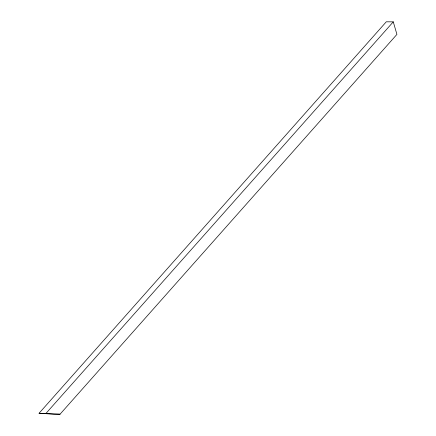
<?xml version="1.0" encoding="UTF-8"?>
<svg xmlns="http://www.w3.org/2000/svg" width="436" height="436" viewBox="0 0 436 436"><rect width="100%" height="100%" fill="white"/><g stroke="black" fill="none" stroke-linecap="round" stroke-linejoin="round"><path stroke-width="0.65" d="M39.077 413.263L386.291 21.8L393.272 21.855L396.923 34.39L60.043 414.2L53.868 414.2L39.077 413.263L60.043 414.2M46.058 413.317L393.272 21.855"/></g></svg>
